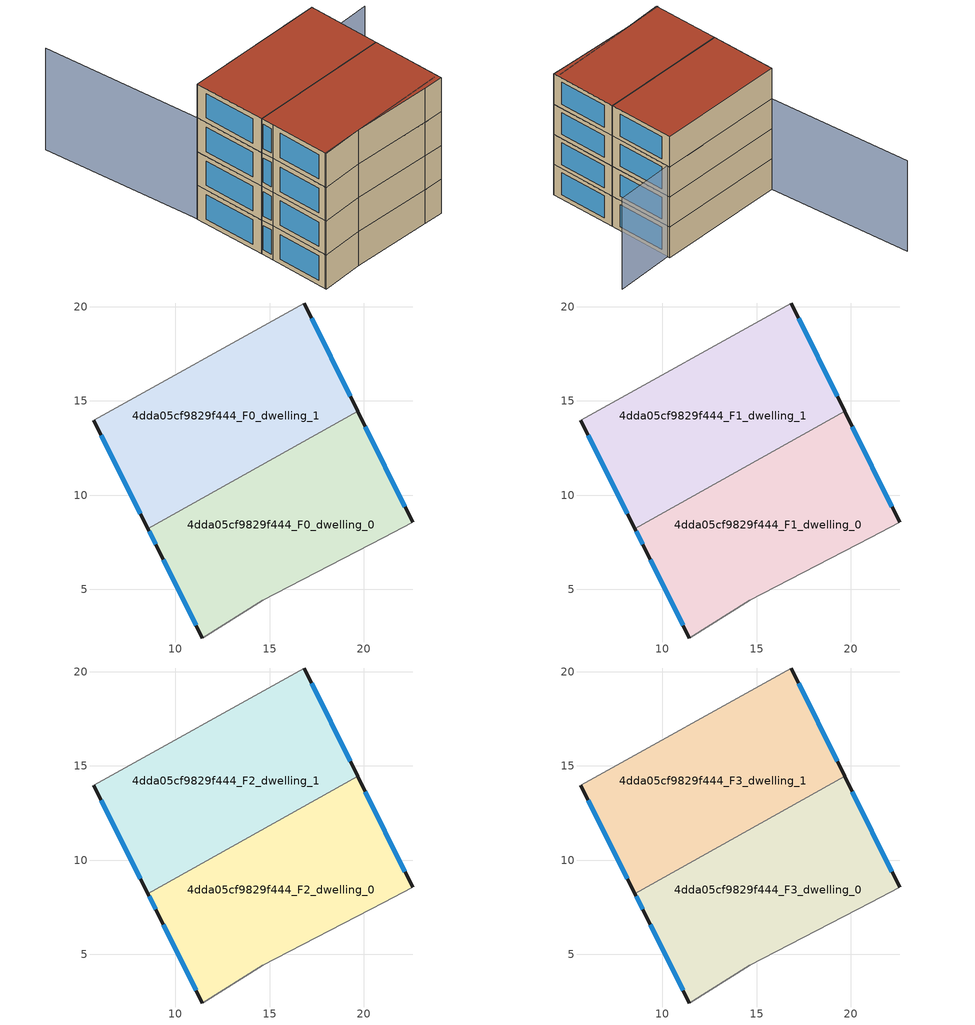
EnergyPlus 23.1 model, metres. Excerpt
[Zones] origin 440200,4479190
4dda05cf9829f444_F0_dwelling_0
 floor ground (EU_floor_Construction): 19.68,14.44 22.59,8.56 21.03,7.74 14.63,4.42 11.43,2.42 9.04,7.25 8.55,8.23 z0
 wall outside (EU_wall_Construction): 8.55,8.23 9.04,7.25 11.43,2.42 / 22.59,8.56 19.68,14.44 z0:3
 wall adiabatic (EU_wall_Construction): 11.43,2.42 14.63,4.42 21.03,7.74 22.59,8.56 z0:3
 wall to 4dda05cf9829f444_F0_dwelling_1 (EU_wall_Construction): 19.68,14.44 8.55,8.23 z0:3
 window (EU_Window_Construction): 9.37,6.58 11.1,3.09 / 8.62,8.09 8.97,7.38 / 22.19,9.38 20.08,13.63 z0.42:2.58
4dda05cf9829f444_F0_dwelling_1
 floor ground (EU_floor_Construction): 16.84,20.19 19.68,14.44 8.55,8.23 5.68,13.97 z0
 wall outside (EU_wall_Construction): 5.68,13.97 8.55,8.23 / 19.68,14.44 16.84,20.19 z0:3
 wall adiabatic (EU_wall_Construction): 16.84,20.19 5.68,13.97 z0:3
 window (EU_Window_Construction): 6.08,13.17 8.15,9.03 / 19.29,15.24 17.23,19.4 z0.42:2.58
4dda05cf9829f444_F1_dwelling_0
 floor to 4dda05cf9829f444_F0_dwelling_0 (EU_floor_Construction): 19.68,14.44 22.59,8.56 21.03,7.74 14.63,4.42 11.43,2.42 9.04,7.25 8.55,8.23 z3
 wall outside (EU_wall_Construction): 8.55,8.23 9.04,7.25 11.43,2.42 / 22.59,8.56 19.68,14.44 z3:6
 wall adiabatic (EU_wall_Construction): 11.43,2.42 14.63,4.42 21.03,7.74 22.59,8.56 z3:6
 wall to 4dda05cf9829f444_F1_dwelling_1 (EU_wall_Construction): 19.68,14.44 8.55,8.23 z3:6
 window (EU_Window_Construction): 9.37,6.58 11.1,3.09 / 8.62,8.09 8.97,7.38 / 22.19,9.38 20.08,13.63 z3.42:5.58
4dda05cf9829f444_F1_dwelling_1
 floor to 4dda05cf9829f444_F0_dwelling_1 (EU_floor_Construction): 16.84,20.19 19.68,14.44 8.55,8.23 5.68,13.97 z3
 wall outside (EU_wall_Construction): 5.68,13.97 8.55,8.23 / 19.68,14.44 16.84,20.19 z3:6
 wall adiabatic (EU_wall_Construction): 16.84,20.19 5.68,13.97 z3:6
 window (EU_Window_Construction): 6.08,13.17 8.15,9.03 / 19.29,15.24 17.23,19.4 z3.42:5.58
4dda05cf9829f444_F2_dwelling_0
 floor to 4dda05cf9829f444_F1_dwelling_0 (EU_floor_Construction): 19.68,14.44 22.59,8.56 21.03,7.74 14.63,4.42 11.43,2.42 9.04,7.25 8.55,8.23 z6
 wall outside (EU_wall_Construction): 8.55,8.23 9.04,7.25 11.43,2.42 / 22.59,8.56 19.68,14.44 z6:9
 wall adiabatic (EU_wall_Construction): 11.43,2.42 14.63,4.42 21.03,7.74 22.59,8.56 z6:9
 wall to 4dda05cf9829f444_F2_dwelling_1 (EU_wall_Construction): 19.68,14.44 8.55,8.23 z6:9
 window (EU_Window_Construction): 9.37,6.58 11.1,3.09 / 8.62,8.09 8.97,7.38 / 22.19,9.38 20.08,13.63 z6.42:8.58
4dda05cf9829f444_F2_dwelling_1
 floor to 4dda05cf9829f444_F1_dwelling_1 (EU_floor_Construction): 16.84,20.19 19.68,14.44 8.55,8.23 5.68,13.97 z6
 wall outside (EU_wall_Construction): 5.68,13.97 8.55,8.23 / 19.68,14.44 16.84,20.19 z6:9
 wall adiabatic (EU_wall_Construction): 16.84,20.19 5.68,13.97 z6:9
 window (EU_Window_Construction): 6.08,13.17 8.15,9.03 / 19.29,15.24 17.23,19.4 z6.42:8.58
4dda05cf9829f444_F3_dwelling_0
 floor to 4dda05cf9829f444_F2_dwelling_0 (EU_floor_Construction): 19.68,14.44 22.59,8.56 21.03,7.74 14.63,4.42 11.43,2.42 9.04,7.25 8.55,8.23 z9
 wall outside (EU_wall_Construction): 8.55,8.23 9.04,7.25 11.43,2.42 / 22.59,8.56 19.68,14.44 z9:12
 wall adiabatic (EU_wall_Construction): 11.43,2.42 14.63,4.42 21.03,7.74 22.59,8.56 z9:12
 wall to 4dda05cf9829f444_F3_dwelling_1 (EU_wall_Construction): 19.68,14.44 8.55,8.23 z9:12
 window (EU_Window_Construction): 9.37,6.58 11.1,3.09 / 8.62,8.09 8.97,7.38 / 22.19,9.38 20.08,13.63 z9.42:11.58
 roof outside (EU_roof_Construction): 21.03,7.74 22.59,8.56 19.68,14.44 8.55,8.23 9.04,7.25 11.43,2.42 14.63,4.42 z12
4dda05cf9829f444_F3_dwelling_1
 floor to 4dda05cf9829f444_F2_dwelling_1 (EU_floor_Construction): 16.84,20.19 19.68,14.44 8.55,8.23 5.68,13.97 z9
 wall outside (EU_wall_Construction): 5.68,13.97 8.55,8.23 / 19.68,14.44 16.84,20.19 z9:12
 wall adiabatic (EU_wall_Construction): 16.84,20.19 5.68,13.97 z9:12
 window (EU_Window_Construction): 6.08,13.17 8.15,9.03 / 19.29,15.24 17.23,19.4 z9.42:11.58
 roof outside (EU_roof_Construction): 19.68,14.44 16.84,20.19 5.68,13.97 8.55,8.23 z12
shading: 11.37,2.5 22.16,8.83 z0:12; 21.98,23.05 6.03,13.39 / 6.03,13.39 -1.62,26.03 z0:9
[Building]
EU S2 Campaign: North Axis=0; Terrain=City; Solar Distribution=FullExterior
[Site:Location]
Madrid: Latitude=40.5; Longitude=-3.5; Time Zone=1; Elevation=609
[SizingPeriod:WeatherFileDays]
AnnualSizingPeriod: Begin Month=1; Begin Day of Month=1; End Month=12; End Day of Month=31; Day of Week for Start Day=Monday; Use Weather File Daylight Saving Period=No; Use Weather File Rain and Snow Indicators=No
[MATERIAL]
EU_InternalMass_Material: Roughness=MediumRough; Thickness=0.1; Conductivity=1; Density=1800; Specific Heat=900; Thermal Absorptance=0.9; Solar Absorptance=0.7; Visible Absorptance=0.7
[MATERIAL:NOMASS] Roughness=MediumRough; Thermal Absorptance=0.9; Solar Absorptance=0.7; Visible Absorptance=0.7
Name | Thermal Resistance
EU_wall_NoMass | 1.60022
EU_roof_NoMass | 1.57597
EU_floor_NoMass | 0.470652
[WINDOWMATERIAL:SIMPLEGLAZINGSYSTEM]
EU_Window_SimpleGlazing: UFactor=3.28802; Solar Heat Gain Coefficient=0.85; Visible Transmittance=0.85
[CONSTRUCTION]
EU_wall_Construction: EU_wall_NoMass
EU_roof_Construction: EU_roof_NoMass
EU_floor_Construction: EU_floor_NoMass
EU_InternalMass_Construction: EU_InternalMass_Material
EU_Window_Construction: EU_Window_SimpleGlazing
[ZONE] Type=1; Multiplier=1; Ceiling Height=autocalculate; Floor Area=autocalculate; Part of Total Floor Area=Yes
Name | Volume
4dda05cf9829f444_F0_dwelling_0 | 245.297
4dda05cf9829f444_F1_dwelling_0; 4dda05cf9829f444_F2_dwelling_0; 4dda05cf9829f444_F3_dwelling_0; 4dda05cf9829f444_F0_dwelling_1 | 245.296
4dda05cf9829f444_F1_dwelling_1; 4dda05cf9829f444_F2_dwelling_1; 4dda05cf9829f444_F3_dwelling_1 | 245.295
[INTERNALMASS] Construction=EU_InternalMass_Construction
Name | Zone or ZoneList | Surface Area
4dda05cf9829f444_F0_dwelling_0_EU_InternalMass | 4dda05cf9829f444_F0_dwelling_0 | 81.7653
4dda05cf9829f444_F0_dwelling_1_EU_InternalMass | 4dda05cf9829f444_F0_dwelling_1 | 81.7652
4dda05cf9829f444_F1_dwelling_0_EU_InternalMass | 4dda05cf9829f444_F1_dwelling_0 | 81.7653
4dda05cf9829f444_F1_dwelling_1_EU_InternalMass | 4dda05cf9829f444_F1_dwelling_1 | 81.7652
4dda05cf9829f444_F2_dwelling_0_EU_InternalMass | 4dda05cf9829f444_F2_dwelling_0 | 81.7653
4dda05cf9829f444_F2_dwelling_1_EU_InternalMass | 4dda05cf9829f444_F2_dwelling_1 | 81.7652
4dda05cf9829f444_F3_dwelling_0_EU_InternalMass | 4dda05cf9829f444_F3_dwelling_0 | 81.7653
4dda05cf9829f444_F3_dwelling_1_EU_InternalMass | 4dda05cf9829f444_F3_dwelling_1 | 81.7652
[OTHEREQUIPMENT] Fuel Type=Electricity; Design Level Calculation Method=Watts/Area; Power per Zone Floor Area=1; Fraction Latent=0; Fraction Radiant=0; Fraction Lost=0; Carbon Dioxide Generation Rate=0; EndUse Subcategory=EU_Step8_InternalGains
Name | Zone or ZoneList or Space or SpaceList | Schedule
EU_Step8_InternalGain_4dda05cf9829f444_F0_dwelling_0_f000 | 4dda05cf9829f444_F0_dwelling_0 | EU_Step8_GainSchedule_4dda05cf9829f444_F0_dwelling_0_f000
EU_Step8_InternalGain_4dda05cf9829f444_F0_dwelling_1_f000 | 4dda05cf9829f444_F0_dwelling_1 | EU_Step8_GainSchedule_4dda05cf9829f444_F0_dwelling_1_f000
EU_Step8_InternalGain_4dda05cf9829f444_F1_dwelling_0_f000 | 4dda05cf9829f444_F1_dwelling_0 | EU_Step8_GainSchedule_4dda05cf9829f444_F1_dwelling_0_f000
EU_Step8_InternalGain_4dda05cf9829f444_F1_dwelling_1_f000 | 4dda05cf9829f444_F1_dwelling_1 | EU_Step8_GainSchedule_4dda05cf9829f444_F1_dwelling_1_f000
EU_Step8_InternalGain_4dda05cf9829f444_F2_dwelling_0_f000 | 4dda05cf9829f444_F2_dwelling_0 | EU_Step8_GainSchedule_4dda05cf9829f444_F2_dwelling_0_f000
EU_Step8_InternalGain_4dda05cf9829f444_F2_dwelling_1_f000 | 4dda05cf9829f444_F2_dwelling_1 | EU_Step8_GainSchedule_4dda05cf9829f444_F2_dwelling_1_f000
EU_Step8_InternalGain_4dda05cf9829f444_F3_dwelling_0_f000 | 4dda05cf9829f444_F3_dwelling_0 | EU_Step8_GainSchedule_4dda05cf9829f444_F3_dwelling_0_f000
EU_Step8_InternalGain_4dda05cf9829f444_F3_dwelling_1_f000 | 4dda05cf9829f444_F3_dwelling_1 | EU_Step8_GainSchedule_4dda05cf9829f444_F3_dwelling_1_f000
[ZONEVENTILATION:DESIGNFLOWRATE] Schedule=EU_AlwaysOn; Design Flow Rate Calculation Method=AirChanges/Hour; Air Changes per Hour=0.480704; Ventilation Type=Natural; Fan Pressure Rise=0; Fan Total Efficiency=1; Constant Term Coefficient=1; Temperature Term Coefficient=0; Velocity Term Coefficient=0; Velocity Squared Term Coefficient=0; Minimum Indoor Temperature=-100; Maximum Indoor Temperature=100; Delta Temperature=-100; Minimum Outdoor Temperature=-100; Maximum Outdoor Temperature=100; Maximum Wind Speed=40
Name | Zone or ZoneList or Space or SpaceList
EU_ConstantAir_4dda05cf9829f444_F0_dwelling_0 | 4dda05cf9829f444_F0_dwelling_0
EU_ConstantAir_4dda05cf9829f444_F0_dwelling_1 | 4dda05cf9829f444_F0_dwelling_1
EU_ConstantAir_4dda05cf9829f444_F1_dwelling_0 | 4dda05cf9829f444_F1_dwelling_0
EU_ConstantAir_4dda05cf9829f444_F1_dwelling_1 | 4dda05cf9829f444_F1_dwelling_1
EU_ConstantAir_4dda05cf9829f444_F2_dwelling_0 | 4dda05cf9829f444_F2_dwelling_0
EU_ConstantAir_4dda05cf9829f444_F2_dwelling_1 | 4dda05cf9829f444_F2_dwelling_1
EU_ConstantAir_4dda05cf9829f444_F3_dwelling_0 | 4dda05cf9829f444_F3_dwelling_0
EU_ConstantAir_4dda05cf9829f444_F3_dwelling_1 | 4dda05cf9829f444_F3_dwelling_1
[HVACTEMPLATE:THERMOSTAT] Constant Heating Setpoint=20; Constant Cooling Setpoint=50
EU_HeatOnly_4dda05cf9829f444_F0_dwelling_0; EU_HeatOnly_4dda05cf9829f444_F0_dwelling_1; EU_HeatOnly_4dda05cf9829f444_F1_dwelling_0; EU_HeatOnly_4dda05cf9829f444_F1_dwelling_1; EU_HeatOnly_4dda05cf9829f444_F2_dwelling_0; EU_HeatOnly_4dda05cf9829f444_F2_dwelling_1; EU_HeatOnly_4dda05cf9829f444_F3_dwelling_0; EU_HeatOnly_4dda05cf9829f444_F3_dwelling_1
[HVACTEMPLATE:ZONE:IDEALLOADSAIRSYSTEM] System Availability Schedule=EU_AlwaysOn; Maximum Heating Supply Air Temperature=50; Minimum Cooling Supply Air Temperature=13; Maximum Heating Supply Air Humidity Ratio=0.0156; Minimum Cooling Supply Air Humidity Ratio=0.0077; Heating Limit=NoLimit; Cooling Limit=NoLimit; Heating Availability Schedule=EU_AlwaysOn; Cooling Availability Schedule=EU_CoolingOff; Dehumidification Control Type=ConstantSensibleHeatRatio; Cooling Sensible Heat Ratio=0.7; Dehumidification Setpoint=60; Humidification Control Type=None; Humidification Setpoint=30; Outdoor Air Method=None; Outdoor Air Flow Rate per Person=0.00944; Outdoor Air Flow Rate per Zone Floor Area=0; Outdoor Air Flow Rate per Zone=0; Demand Controlled Ventilation Type=None; Outdoor Air Economizer Type=NoEconomizer; Heat Recovery Type=None; Sensible Heat Recovery Effectiveness=0.7; Latent Heat Recovery Effectiveness=0.65
Name | Template Thermostat
4dda05cf9829f444_F0_dwelling_0 | EU_HeatOnly_4dda05cf9829f444_F0_dwelling_0
4dda05cf9829f444_F0_dwelling_1 | EU_HeatOnly_4dda05cf9829f444_F0_dwelling_1
4dda05cf9829f444_F1_dwelling_0 | EU_HeatOnly_4dda05cf9829f444_F1_dwelling_0
4dda05cf9829f444_F1_dwelling_1 | EU_HeatOnly_4dda05cf9829f444_F1_dwelling_1
4dda05cf9829f444_F2_dwelling_0 | EU_HeatOnly_4dda05cf9829f444_F2_dwelling_0
4dda05cf9829f444_F2_dwelling_1 | EU_HeatOnly_4dda05cf9829f444_F2_dwelling_1
4dda05cf9829f444_F3_dwelling_0 | EU_HeatOnly_4dda05cf9829f444_F3_dwelling_0
4dda05cf9829f444_F3_dwelling_1 | EU_HeatOnly_4dda05cf9829f444_F3_dwelling_1
[SIZING:ZONE] Zone Cooling Design Supply Air Temperature Input Method=SupplyAirTemperature; Zone Cooling Design Supply Air Temperature=13; Zone Heating Design Supply Air Temperature Input Method=SupplyAirTemperature; Zone Heating Design Supply Air Temperature=50; Zone Cooling Design Supply Air Humidity Ratio=0.008; Zone Heating Design Supply Air Humidity Ratio=0.008; Cooling Design Air Flow Method=DesignDay; Cooling Design Air Flow Rate=0; Cooling Minimum Air Flow per Zone Floor Area=0.000762; Cooling Minimum Air Flow=0; Cooling Minimum Air Flow Fraction=0.2; Heating Design Air Flow Method=DesignDay; Heating Design Air Flow Rate=0; Heating Maximum Air Flow per Zone Floor Area=0.002032; Heating Maximum Air Flow=0.141576; Heating Maximum Air Flow Fraction=0.3; Account for Dedicated Outdoor Air System=No; Dedicated Outdoor Air System Control Strategy=NeutralSupplyAir; Dedicated Outdoor Air Low Setpoint Temperature for Design=autosize; Dedicated Outdoor Air High Setpoint Temperature for Design=autosize; Zone Load Sizing Method=Sensible Load Only No Latent Load; Zone Latent Cooling Design Supply Air Humidity Ratio Input Method=HumidityRatioDifference; Zone Cooling Design Supply Air Humidity Ratio Difference=0.005; Zone Latent Heating Design Supply Air Humidity Ratio Input Method=HumidityRatioDifference; Zone Humidification Design Supply Air Humidity Ratio Difference=0.005
4dda05cf9829f444_F0_dwelling_0; 4dda05cf9829f444_F0_dwelling_1; 4dda05cf9829f444_F1_dwelling_0; 4dda05cf9829f444_F1_dwelling_1; 4dda05cf9829f444_F2_dwelling_0; 4dda05cf9829f444_F2_dwelling_1; 4dda05cf9829f444_F3_dwelling_0; 4dda05cf9829f444_F3_dwelling_1
[SCHEDULE:CONSTANT]
Name | Hourly Value
EU_AlwaysOn | 1
EU_CoolingOff | 0
[SCHEDULE:FILE] Column Number=1; Rows to Skip at Top=0; Number of Hours of Data=8760; Column Separator=Comma; Interpolate to Timestep=No; Minutes per Item=60; Adjust Schedule for Daylight Savings=Yes
Name | File
EU_Step8_GainSchedule_4dda05cf9829f444_F0_dwelling_0_f000 | ../../schedules/4dda05cf9829f444/4dda05cf9829f444_F0_dwelling_0_f000_gain.csv
EU_Step8_GainSchedule_4dda05cf9829f444_F0_dwelling_1_f000 | ../../schedules/4dda05cf9829f444/4dda05cf9829f444_F0_dwelling_1_f000_gain.csv
EU_Step8_GainSchedule_4dda05cf9829f444_F1_dwelling_0_f000 | ../../schedules/4dda05cf9829f444/4dda05cf9829f444_F1_dwelling_0_f000_gain.csv
EU_Step8_GainSchedule_4dda05cf9829f444_F1_dwelling_1_f000 | ../../schedules/4dda05cf9829f444/4dda05cf9829f444_F1_dwelling_1_f000_gain.csv
EU_Step8_GainSchedule_4dda05cf9829f444_F2_dwelling_0_f000 | ../../schedules/4dda05cf9829f444/4dda05cf9829f444_F2_dwelling_0_f000_gain.csv
EU_Step8_GainSchedule_4dda05cf9829f444_F2_dwelling_1_f000 | ../../schedules/4dda05cf9829f444/4dda05cf9829f444_F2_dwelling_1_f000_gain.csv
EU_Step8_GainSchedule_4dda05cf9829f444_F3_dwelling_0_f000 | ../../schedules/4dda05cf9829f444/4dda05cf9829f444_F3_dwelling_0_f000_gain.csv
EU_Step8_GainSchedule_4dda05cf9829f444_F3_dwelling_1_f000 | ../../schedules/4dda05cf9829f444/4dda05cf9829f444_F3_dwelling_1_f000_gain.csv
